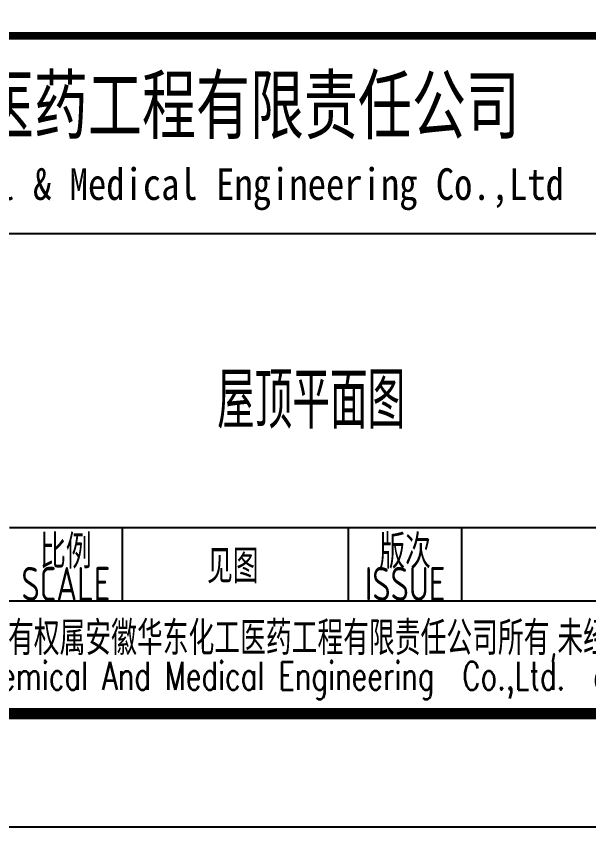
# Model space of a CAD drawing. Extents: x 5904849 to 6011887, y -826029 to -177002.
# Drawn here: x 5950810 to 5955873, y -588374 to -581200 of the extents above; entities that cross this region are included whole.
import ezdxf
from ezdxf.enums import TextEntityAlignment as Align

# ---------------------------------------------------------------- set-up
doc = ezdxf.new("R2010")
doc.units = 0
doc.header["$LTSCALE"] = 1000
doc.header["$MEASUREMENT"] = 0
doc.layers.get('0').update_dxf_attribs({"linetype": 'CONTINUOUS'})
doc.layers.add('PUB_TITLE', color=4, linetype='CONTINUOUS')
doc.styles.add('AHD', font='sceie.shx', dxfattribs={"width": 0.7, "bigfont": 'sceic.shx'})
doc.styles.add('ECEC_TQ', font='txt_l.shx', dxfattribs={"bigfont": 'hztxt_l.shx'})
doc.styles.add('sceie', font='sceie.shx', dxfattribs={"bigfont": 'sceic.shx'})
doc.styles.add('宋体', font='', dxfattribs={"width": 0.7})
doc.styles.get('宋体').set_extended_font_data('SimSun')

msp = doc.modelspace()

# ---------------------------------------------------------------- linework, layer by layer
for p, q in [((5945249.4, -583123.9), (5956249.4, -583123.9)), ((5950749.4, -585723.9), (5963249.4, -585723.9)), ((5951749.4, -586373.9), (5951749.4, -585723.9)), ((5953749.4, -586373.9), (5953749.4, -585723.9)), ((5954749.4, -586373.9), (5954749.4, -585723.9)), ((5945249.4, -586373.9), (5963249.4, -586373.9)), ((5945249.4, -587373.9), (5963249.4, -587373.9))]:
    msp.add_line(p, q)
at = {"const_width": 70}
msp.add_lwpolyline([(5963249.4, -581373.9), (5945249.4, -581373.9)], dxfattribs=at)
at = {"layer": 'PUB_TITLE', "color": 4}
msp.add_lwpolyline([(5904849.4, -588373.9), (5964249.4, -588373.9), (5964249.4, -546373.9), (5904849.4, -546373.9)], close=True, dxfattribs=at)
at = {"layer": 'PUB_TITLE', "color": 4, "const_width": 100}
msp.add_lwpolyline([(5907349.4, -587373.9), (5963249.4, -587373.9), (5963249.4, -547373.9), (5907349.4, -547373.9)], close=True, dxfattribs=at)

# ---------------------------------------------------------------- texts
for s, height, style, width, p in [('安徽华东化工医药工程有限责任公司', 500, '宋体', 0.7, (5951444.3, -581973.9)), ('Anhui Huadong Chemical & Medical Engineering Co.,Ltd', 280, '宋体', 0.85, (5951444.3, -582723.9)), ('屋顶平面图', 500, 'AHD', 0.7, (5953418.3, -584587.6)), ('比例', 300, 'sceie', 0.8, (5951249.4, -585923.9)), ('版次', 300, 'sceie', 0.8, (5954249.4, -585923.9)), ('见图', 300, 'sceie', 0.8, (5952725.3, -586060.8)), ('SCALE', 300, 'sceie', 0.8, (5951249.4, -586223.9)), ('ISSUE', 300, 'sceie', 0.8, (5954249.4, -586223.9)), ('本文件专有权属安徽华东化工医药工程有限责任公司所有,未经许可不得复制或转让给第三方', 300, 'sceie', 0.8, (5954420.5, -586722.8)), ('The proprietary right of this document belongs to Anhui Huadong Chemical And Medical Engineering  Co.,Ltd.  and any replication or transfer to the 3rd. side is forbidden without its permission. ', 250, 'ECEC_TQ', 0.72, (5954249.4, -587073.9))]:
    msp.add_text(s, height=height, dxfattribs=dict(style=style, width=width)).set_placement(p, align=Align.MIDDLE)

doc.saveas('drawing.dxf')
